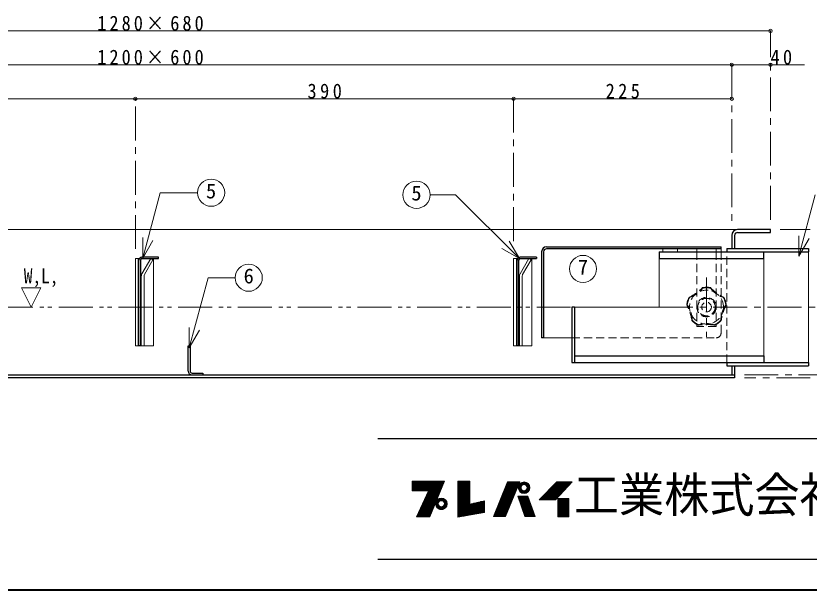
# Model space of a CAD drawing. Units: millimetres at full size, sheet at 1:7. Extents: x -1487 to 1348, y -983 to 984.
# Drawn here: x -443 to 375, y -983 to -391 of the extents above; entities that cross this region are included whole.
import ezdxf
from ezdxf.enums import TextEntityAlignment as Align

# ---------------------------------------------------------------- set-up
doc = ezdxf.new("R2010")
doc.units = ezdxf.units.MM
doc.header["$LTSCALE"] = 7
doc.header["$PDMODE"] = 32
doc.header["$PDSIZE"] = 3.5
for name, pattern in [('CHAIN1', [8, 5, -1, 1, -1]), ('DASHED1', [1.8, 1.2, -0.6]), ('DOUBLE_CHAIN1', [8.8, 5, -1, 0.6, -0.6, 0.6, -1])]:
    doc.linetypes.add(name, pattern=pattern)
doc.layers.add('0-A', color=4, linetype='Continuous', lineweight=9)
doc.styles.add('ＭＳ ゴシック', font='')
doc.styles.get('ＭＳ ゴシック').set_extended_font_data('MS Gothic')

msp = doc.modelspace()

# ---------------------------------------------------------------- linework, layer by layer
at = {"layer": '0-A'}
for p, q in [((335.143, -406.487), (-944.857, -406.487)), ((295.143, -441.487), (-904.857, -441.487)), ((370.143, -441.487), (295.143, -441.487)), ((-319.857, -476.487), (-709.857, -476.487)), ((70.143, -476.487), (-319.857, -476.487)), ((70.143, -476.487), (295.143, -476.487)), ((301.143, -611.487), (-910.857, -611.487)), ((224.143, -634.337), (224.143, -631.337)), ((239.143, -634.337), (239.143, -631.337)), ((-316.857, -641.487), (-315.705, -641.487)), ((-301.107, -641.487), (-301.107, -731.487)), ((73.143, -641.487), (74.295, -641.487)), ((88.893, -641.487), (88.893, -731.487)), ((220.143, -641.337), (220.143, -691.487)), ((-437.376, -671.531), (-427.376, -691.531)), ((-417.376, -671.531), (-437.376, -671.531)), ((-427.376, -691.531), (-417.376, -671.531)), ((133.143, -691.487), (220.143, -691.487)), ((-316.857, -731.487), (-316.107, -731.487)), ((-313.857, -731.487), (-314.607, -731.487)), ((-310.857, -731.487), (-301.107, -731.487)), ((73.143, -731.487), (73.893, -731.487)), ((76.143, -731.487), (75.393, -731.487)), ((79.143, -731.487), (88.893, -731.487))]:
    msp.add_line(p, q, dxfattribs=at)
at = {"layer": '0-A', "linetype": 'CHAIN1'}
for p, q in [((335.143, -601.487), (335.143, -406.487)), ((295.143, -441.487), (295.143, -606.487)), ((-319.857, -631.487), (-319.857, -476.487)), ((70.143, -476.487), (70.143, -631.487)), ((600.143, -611.487), (345.143, -611.487)), ((269.143, -660.987), (269.143, -721.987)), ((220.143, -691.487), (530.143, -691.487)), ((308.143, -761.487), (565.143, -761.487)), ((600.143, -764.487), (308.143, -764.487))]:
    msp.add_line(p, q, dxfattribs=at)
at = {"layer": '0-A', "color": 7, "lineweight": 18}
for p, q in [((10.406, -575.608), (-15.932, -575.608)), ((76.272, -641.475), (10.406, -575.608)), ((364.379, -638.919), (381.314, -575.715)), ((-312.182, -640.826), (-312.182, -619.826)), ((364.379, -638.919), (364.379, -617.919)), ((364.379, -638.919), (374.879, -620.732)), ((-312.182, -640.826), (-301.682, -622.639)), ((76.272, -641.475), (65.772, -623.288)), ((76.272, -641.475), (58.086, -630.975)), ((259.143, -634.337), (259.143, -631.337)), ((279.143, -634.337), (279.143, -631.337)), ((284.143, -634.337), (284.143, -631.337)), ((374.143, -748.637), (374.143, -634.337)), ((-319.857, -641.487), (-316.857, -641.487)), ((-319.857, -731.487), (-319.857, -641.487)), ((-316.857, -641.487), (-316.857, -731.487)), ((-313.054, -657.095), (-304.042, -641.487)), ((70.143, -641.487), (73.143, -641.487)), ((70.143, -731.487), (70.143, -641.487)), ((73.143, -641.487), (73.143, -731.487)), ((76.946, -657.095), (85.958, -641.487)), ((328.143, -641.337), (328.143, -741.637)), ((-313.857, -731.487), (-313.857, -660.095)), ((-310.857, -659.291), (-310.857, -731.487)), ((-264.201, -733.49), (-244.821, -661.163)), ((-244.821, -661.163), (-216.962, -661.163)), ((76.143, -731.487), (76.143, -660.095)), ((79.143, -659.291), (79.143, -731.487)), ((-264.201, -733.49), (-264.201, -712.49)), ((-264.201, -733.49), (-253.701, -715.303)), ((130.143, -723.337), (101.143, -723.337)), ((-316.857, -731.487), (-319.857, -731.487)), ((-313.857, -731.487), (-310.857, -731.487)), ((73.143, -731.487), (70.143, -731.487)), ((76.143, -731.487), (79.143, -731.487)), ((-34.557, -871.626), (-1.371, -871.626)), ((-34.557, -871.92), (-1.492, -871.92)), ((-34.557, -872.361), (-1.675, -872.361)), ((-34.557, -872.802), (-1.857, -872.802)), ((-34.557, -873.243), (-2.04, -873.243)), ((-34.557, -873.831), (-2.283, -873.831)), ((-2.465, -874.272), (-34.557, -874.272)), ((-34.557, -874.713), (-2.648, -874.713)), ((-34.557, -875.154), (-2.83, -875.154)), ((-16.329, -907.788), (-1.188, -871.185)), ((12.777, -871.038), (12.777, -908.229)), ((24.978, -871.038), (12.777, -871.038)), ((12.777, -871.626), (24.978, -871.626)), ((12.777, -871.92), (24.978, -871.92)), ((12.777, -872.361), (24.978, -872.361)), ((12.777, -872.802), (24.978, -872.802)), ((12.777, -873.243), (24.978, -873.243)), ((12.777, -873.831), (24.978, -873.831)), ((12.777, -874.272), (24.978, -874.272)), ((12.777, -874.713), (24.978, -874.713)), ((12.777, -875.154), (24.978, -875.154)), ((64.08, -871.773), (49.38, -907.494)), ((61.875, -907.494), (76.722, -871.773)), ((62.688, -875.154), (75.316, -875.154)), ((62.87, -874.713), (75.5, -874.713)), ((63.051, -874.272), (75.683, -874.272)), ((63.233, -873.831), (75.866, -873.831)), ((63.475, -873.243), (76.111, -873.243)), ((63.656, -872.802), (76.281, -872.802)), ((63.838, -872.361), (76.477, -872.361)), ((64.08, -871.773), (76.722, -871.773)), ((75.731, -875.007), (79.528, -875.007)), ((76.193, -874.272), (85.776, -874.272)), ((76.688, -873.684), (85.281, -873.684)), ((77.539, -872.949), (84.43, -872.949)), ((78.572, -872.361), (83.397, -872.361)), ((86.238, -875.007), (82.441, -875.007)), ((111.561, -875.154), (127.384, -875.154)), ((112.002, -874.713), (127.794, -874.713)), ((112.443, -874.272), (128.203, -874.272)), ((112.884, -873.831), (128.613, -873.831)), ((113.325, -890.295), (130.524, -871.773)), ((113.472, -873.243), (129.159, -873.243)), ((113.913, -872.802), (129.568, -872.802)), ((114.354, -872.361), (129.978, -872.361)), ((-34.557, -875.595), (-3.013, -875.595)), ((-34.557, -876.036), (-3.195, -876.036)), ((-34.557, -876.33), (-3.317, -876.33)), ((-34.557, -876.918), (-3.56, -876.918)), ((-34.557, -877.359), (-3.742, -877.359)), ((-34.557, -877.8), (-3.925, -877.8)), ((-34.557, -878.241), (-4.107, -878.241)), ((-34.557, -878.682), (-4.29, -878.682)), ((-34.557, -879.123), (-4.472, -879.123)), ((-34.557, -879.564), (-4.654, -879.564)), ((-34.557, -880.005), (-4.837, -880.005)), ((-34.557, -880.446), (-5.019, -880.446)), ((-17.505, -881.034), (-34.557, -881.034)), ((-29.853, -907.788), (-17.505, -881.034)), ((-6.114, -883.092), (-18.455, -883.092)), ((-5.871, -882.504), (-18.184, -882.504)), ((-5.688, -882.063), (-17.98, -882.063)), ((-5.445, -881.475), (-17.709, -881.475)), ((-5.262, -881.034), (-17.505, -881.034)), ((12.777, -875.595), (24.978, -875.595)), ((12.777, -876.036), (24.978, -876.036)), ((12.777, -876.33), (24.978, -876.33)), ((12.777, -876.918), (24.978, -876.918)), ((12.777, -877.359), (24.978, -877.359)), ((12.777, -877.8), (24.978, -877.8)), ((12.777, -878.241), (24.978, -878.241)), ((12.777, -878.682), (24.978, -878.682)), ((12.777, -879.123), (24.978, -879.123)), ((12.777, -879.564), (24.978, -879.564)), ((12.777, -880.005), (24.978, -880.005)), ((12.777, -880.446), (24.978, -880.446)), ((12.777, -881.034), (24.978, -881.034)), ((12.777, -881.475), (24.978, -881.475)), ((12.777, -882.063), (24.978, -882.063)), ((12.777, -882.504), (24.978, -882.504)), ((12.777, -883.092), (24.978, -883.092)), ((59.422, -883.092), (72.017, -883.092)), ((59.664, -882.504), (72.261, -882.504)), ((59.845, -882.063), (72.445, -882.063)), ((60.087, -881.475), (72.689, -881.475)), ((60.268, -881.034), (72.872, -881.034)), ((60.51, -880.446), (73.117, -880.446)), ((60.692, -880.005), (73.3, -880.005)), ((60.873, -879.564), (73.483, -879.564)), ((61.055, -879.123), (73.667, -879.123)), ((61.236, -878.682), (73.85, -878.682)), ((61.434, -878.241), (74.033, -878.241)), ((61.599, -877.8), (74.217, -877.8)), ((61.781, -877.359), (74.4, -877.359)), ((61.962, -876.918), (74.583, -876.918)), ((62.204, -876.33), (74.828, -876.33)), ((62.325, -876.036), (74.95, -876.036)), ((62.507, -875.595), (75.133, -875.595)), ((75.035, -877.8), (77.835, -877.8)), ((75.064, -877.212), (77.89, -877.212)), ((75.08, -878.535), (77.922, -878.535)), ((75.184, -876.477), (78.126, -876.477)), ((75.219, -879.27), (78.199, -879.27)), ((75.458, -875.595), (78.735, -875.595)), ((75.458, -880.005), (78.735, -880.005)), ((75.812, -880.74), (79.854, -880.74)), ((76.305, -881.475), (85.664, -881.475)), ((76.834, -882.063), (85.135, -882.063)), ((77.996, -882.945), (83.973, -882.945)), ((86.158, -880.74), (82.116, -880.74)), ((86.511, -875.595), (83.234, -875.595)), ((86.511, -880.005), (83.234, -880.005)), ((86.75, -879.27), (83.771, -879.27)), ((86.786, -876.477), (83.843, -876.477)), ((86.889, -878.535), (84.048, -878.535)), ((86.905, -877.212), (84.079, -877.212)), ((84.135, -877.8), (86.935, -877.8)), ((103.623, -883.092), (120.013, -883.092)), ((104.211, -882.504), (120.559, -882.504)), ((104.652, -882.063), (120.969, -882.063)), ((105.24, -881.475), (121.515, -881.475)), ((105.681, -881.034), (121.924, -881.034)), ((106.269, -880.446), (122.47, -880.446)), ((106.71, -880.005), (122.88, -880.005)), ((107.151, -879.564), (123.289, -879.564)), ((107.592, -879.123), (123.699, -879.123)), ((108.033, -878.682), (124.108, -878.682)), ((108.474, -878.241), (124.518, -878.241)), ((108.915, -877.8), (124.927, -877.8)), ((109.356, -877.359), (125.379, -877.359)), ((109.797, -876.918), (125.746, -876.918)), ((110.385, -876.33), (126.292, -876.33)), ((110.679, -876.036), (126.565, -876.036)), ((111.12, -875.595), (126.975, -875.595)), ((-9.58, -891.471), (-22.322, -891.471)), ((-9.337, -890.883), (-22.051, -890.883)), ((-9.033, -890.148), (-21.712, -890.148)), ((-21.44, -889.56), (-8.789, -889.56)), ((-8.485, -888.825), (-21.101, -888.825)), ((-8.181, -888.09), (-20.762, -888.09)), ((-7.938, -887.502), (-20.491, -887.502)), ((-20.151, -886.767), (-7.634, -886.767)), ((-7.391, -886.179), (-19.88, -886.179)), ((-7.148, -885.591), (-19.563, -885.591)), ((-19.269, -884.856), (-6.843, -884.856)), ((-6.6, -884.268), (-18.998, -884.268)), ((-6.296, -883.533), (-18.659, -883.533)), ((-9.448, -891.471), (-5.406, -891.471)), ((-9.067, -890.883), (0.516, -890.883)), ((-8.426, -890.148), (-0.125, -890.148)), ((-7.721, -889.56), (-0.83, -889.56)), ((-6.325, -888.825), (-2.226, -888.825)), ((0.898, -891.471), (-3.145, -891.471)), ((12.777, -883.533), (24.978, -883.533)), ((12.777, -884.268), (24.978, -884.268)), ((12.777, -884.856), (24.978, -884.856)), ((12.777, -885.591), (24.978, -885.591)), ((12.777, -886.179), (24.978, -886.179)), ((12.777, -886.767), (24.978, -886.767)), ((12.777, -887.502), (24.978, -887.502)), ((12.777, -888.09), (24.978, -888.09)), ((12.777, -888.825), (24.978, -888.825)), ((12.777, -889.56), (24.978, -889.56)), ((12.777, -890.148), (24.978, -890.148)), ((12.777, -890.883), (24.978, -890.883)), ((12.777, -891.471), (24.978, -891.471)), ((55.973, -891.471), (68.534, -891.471)), ((56.215, -890.883), (68.779, -890.883)), ((56.518, -890.148), (69.084, -890.148)), ((56.76, -889.56), (69.329, -889.56)), ((57.062, -888.825), (69.634, -888.825)), ((57.365, -888.09), (69.94, -888.09)), ((57.612, -887.502), (70.184, -887.502)), ((57.906, -886.767), (70.49, -886.767)), ((58.151, -886.179), (70.734, -886.179)), ((58.393, -885.591), (70.978, -885.591)), ((58.696, -884.856), (71.284, -884.856)), ((58.938, -884.268), (71.528, -884.268)), ((59.24, -883.533), (71.834, -883.533)), ((74.568, -886.767), (84.861, -886.767)), ((74.823, -887.502), (85.132, -887.502)), ((75.027, -888.09), (85.349, -888.09)), ((75.283, -888.825), (85.62, -888.825)), ((75.538, -889.56), (85.891, -889.56)), ((75.743, -890.148), (86.108, -890.148)), ((75.998, -890.883), (86.379, -890.883)), ((76.202, -891.471), (86.596, -891.471)), ((79.392, -883.533), (82.577, -883.533)), ((92.451, -907.347), (84.807, -886.62)), ((96.42, -890.295), (113.325, -890.295)), ((97.155, -889.56), (114.007, -889.56)), ((97.89, -888.825), (114.69, -888.825)), ((98.625, -888.09), (115.372, -888.09)), ((99.213, -887.502), (115.918, -887.502)), ((99.948, -886.767), (116.601, -886.767)), ((100.536, -886.179), (117.147, -886.179)), ((101.124, -885.591), (117.693, -885.591)), ((101.859, -884.856), (118.375, -884.856)), ((102.447, -884.268), (118.921, -884.268)), ((103.182, -883.533), (119.604, -883.533)), ((115.971, -889.56), (127.143, -889.56)), ((115.971, -890.148), (127.143, -890.148)), ((115.971, -890.883), (127.143, -890.883)), ((115.971, -891.471), (127.143, -891.471)), ((-12.863, -899.409), (-25.986, -899.409)), ((-12.559, -898.674), (-25.647, -898.674)), ((-12.316, -898.086), (-25.376, -898.086)), ((-12.012, -897.351), (-25.036, -897.351)), ((-11.708, -896.616), (-24.697, -896.616)), ((-11.343, -895.734), (-24.267, -895.734)), ((-11.1, -895.146), (-24.019, -895.146)), ((-10.796, -894.411), (-23.679, -894.411)), ((-23.408, -893.823), (-10.553, -893.823)), ((-10.249, -893.088), (-23.069, -893.088)), ((-9.884, -892.206), (-22.662, -892.206)), ((-10.225, -894.411), (-7.425, -894.411)), ((-10.196, -893.823), (-7.37, -893.823)), ((-10.18, -895.146), (-7.338, -895.146)), ((-10.076, -893.088), (-7.134, -893.088)), ((-10.076, -895.734), (-7.134, -895.734)), ((-9.802, -892.206), (-6.525, -892.206)), ((-9.802, -896.616), (-6.525, -896.616)), ((-9.448, -897.351), (-5.406, -897.351)), ((-8.955, -898.086), (0.404, -898.086)), ((-8.426, -898.674), (-0.125, -898.674)), ((-7.504, -899.409), (-1.047, -899.409)), ((0.898, -897.351), (-3.145, -897.351)), ((1.251, -892.206), (-2.026, -892.206)), ((1.251, -896.616), (-2.026, -896.616)), ((1.526, -893.088), (-1.417, -893.088)), ((1.526, -895.734), (-1.417, -895.734)), ((1.629, -895.146), (-1.212, -895.146)), ((1.645, -893.823), (-1.181, -893.823)), ((-1.125, -894.411), (1.675, -894.411)), ((12.777, -892.206), (24.978, -892.206)), ((12.777, -893.088), (24.978, -893.088)), ((12.777, -893.823), (24.978, -893.823)), ((12.777, -894.411), (24.978, -894.411)), ((12.777, -895.146), (40.119, -895.146)), ((12.777, -895.734), (40.119, -895.734)), ((12.777, -896.616), (40.119, -896.616)), ((12.777, -897.351), (40.119, -897.351)), ((12.777, -898.086), (40.119, -898.086)), ((12.777, -898.674), (40.119, -898.674)), ((12.777, -899.409), (40.119, -899.409)), ((40.119, -894.411), (26.294, -894.411)), ((40.119, -893.823), (28.927, -893.823)), ((40.119, -893.088), (32.219, -893.088)), ((40.119, -892.206), (36.169, -892.206)), ((52.707, -899.409), (65.235, -899.409)), ((53.009, -898.674), (65.541, -898.674)), ((53.251, -898.086), (65.785, -898.086)), ((53.554, -897.351), (66.09, -897.351)), ((53.856, -896.616), (66.396, -896.616)), ((54.219, -895.734), (66.763, -895.734)), ((54.461, -895.146), (67.007, -895.146)), ((54.764, -894.411), (67.314, -894.411)), ((55.006, -893.823), (67.557, -893.823)), ((55.308, -893.088), (67.862, -893.088)), ((55.671, -892.206), (68.229, -892.206)), ((76.458, -892.206), (86.867, -892.206)), ((76.764, -893.088), (87.192, -893.088)), ((77.02, -893.823), (87.463, -893.823)), ((77.224, -894.411), (87.68, -894.411)), ((77.48, -895.146), (87.951, -895.146)), ((77.684, -895.734), (88.168, -895.734)), ((77.99, -896.616), (88.493, -896.616)), ((78.246, -897.351), (88.764, -897.351)), ((78.486, -898.086), (89.035, -898.086)), ((78.706, -898.674), (89.252, -898.674)), ((78.961, -899.409), (89.523, -899.409)), ((115.971, -892.206), (127.143, -892.206)), ((115.971, -893.088), (127.143, -893.088)), ((115.971, -893.823), (127.143, -893.823)), ((115.971, -894.411), (127.143, -894.411)), ((115.971, -895.146), (127.143, -895.146)), ((115.971, -895.734), (127.143, -895.734)), ((115.971, -896.616), (127.143, -896.616)), ((115.971, -897.351), (127.143, -897.351)), ((115.971, -898.086), (127.143, -898.086)), ((115.971, -898.674), (127.143, -898.674)), ((115.971, -899.409), (127.143, -899.409)), ((-29.853, -907.788), (-16.329, -907.788)), ((-16.025, -907.053), (-29.514, -907.053)), ((-15.661, -906.171), (-29.107, -906.171)), ((-15.356, -905.436), (-28.768, -905.436)), ((-15.052, -904.701), (-28.429, -904.701)), ((-14.688, -903.819), (-28.022, -903.819)), ((-14.384, -903.084), (-27.682, -903.084)), ((-14.019, -902.202), (-27.275, -902.202)), ((-13.775, -901.614), (-27.004, -901.614)), ((-13.471, -900.879), (-26.665, -900.879)), ((-13.167, -900.144), (-26.325, -900.144)), ((-5.868, -900.144), (-2.683, -900.144)), ((12.777, -900.144), (40.119, -900.144)), ((12.777, -900.879), (40.119, -900.879)), ((12.777, -901.614), (40.119, -901.614)), ((12.777, -902.202), (40.119, -902.202)), ((12.777, -903.084), (40.119, -903.084)), ((12.777, -903.819), (36.902, -903.819)), ((12.777, -904.701), (32.077, -904.701)), ((12.777, -905.436), (28.056, -905.436)), ((12.777, -906.171), (24.035, -906.171)), ((12.777, -907.053), (19.21, -907.053)), ((61.875, -907.494), (49.38, -907.494)), ((49.561, -907.053), (62.058, -907.053)), ((49.924, -906.171), (62.424, -906.171)), ((50.227, -905.436), (62.73, -905.436)), ((50.529, -904.701), (63.035, -904.701)), ((50.892, -903.819), (63.402, -903.819)), ((51.194, -903.084), (63.708, -903.084)), ((51.557, -902.202), (64.074, -902.202)), ((51.799, -901.614), (64.319, -901.614)), ((52.102, -900.879), (64.624, -900.879)), ((52.404, -900.144), (64.93, -900.144)), ((79.216, -900.144), (89.794, -900.144)), ((79.472, -900.879), (90.065, -900.879)), ((79.727, -901.614), (90.336, -901.614)), ((79.932, -902.202), (90.553, -902.202)), ((80.238, -903.084), (90.878, -903.084)), ((80.544, -903.819), (91.15, -903.819)), ((80.8, -904.701), (91.475, -904.701)), ((81.055, -905.436), (91.746, -905.436)), ((81.311, -906.171), (92.017, -906.171)), ((81.617, -907.053), (92.342, -907.053)), ((81.72, -907.347), (92.451, -907.347)), ((115.971, -900.144), (127.143, -900.144)), ((115.971, -900.879), (127.143, -900.879)), ((115.971, -901.614), (127.143, -901.614)), ((115.971, -902.202), (127.143, -902.202)), ((115.971, -903.084), (127.143, -903.084)), ((115.971, -903.819), (127.143, -903.819)), ((115.971, -904.701), (127.143, -904.701)), ((115.971, -905.436), (127.143, -905.436)), ((115.971, -906.171), (127.143, -906.171)), ((115.971, -907.053), (127.143, -907.053))]:
    msp.add_line(p, q, dxfattribs=at)
at = {"layer": '0-A', "color": 5, "lineweight": 25}
for p, q in [((335.143, -611.487), (301.143, -611.487)), ((335.143, -614.487), (335.143, -611.487)), ((295.143, -617.487), (295.143, -630.987)), ((298.143, -617.487), (298.143, -630.987)), ((301.143, -614.487), (335.143, -614.487)), ((104.143, -629.337), (284.143, -629.337)), ((284.143, -631.337), (284.143, -629.337)), ((99.143, -634.337), (99.143, -723.337)), ((101.143, -634.337), (101.143, -723.337)), ((284.143, -631.337), (104.143, -631.337)), ((220.143, -634.337), (220.143, -641.337)), ((220.143, -634.337), (374.143, -634.337)), ((290.143, -630.987), (374.143, -630.987)), ((290.143, -630.987), (290.143, -634.337)), ((328.143, -641.337), (328.143, -634.337)), ((374.143, -630.987), (374.143, -634.337)), ((-316.107, -731.487), (-316.107, -642.987)), ((-314.607, -642.987), (-314.607, -731.487)), ((-313.167, -641.487), (-296.107, -641.487)), ((-296.107, -639.987), (-313.107, -639.987)), ((-296.107, -641.487), (-296.107, -639.987)), ((73.893, -731.487), (73.893, -642.987)), ((75.393, -642.987), (75.393, -731.487)), ((76.833, -641.487), (93.893, -641.487)), ((93.893, -639.987), (76.893, -639.987)), ((93.893, -639.987), (93.893, -641.487)), ((220.143, -641.337), (328.143, -641.337)), ((133.143, -691.487), (130.143, -691.487)), ((130.143, -691.487), (130.143, -748.637)), ((133.143, -691.487), (133.143, -748.637)), ((101.143, -723.337), (99.143, -723.337)), ((-314.607, -731.487), (-316.107, -731.487)), ((75.393, -731.487), (73.893, -731.487)), ((133.143, -741.637), (328.143, -741.637)), ((328.143, -741.637), (328.143, -748.637)), ((130.143, -748.637), (374.143, -748.637)), ((290.143, -748.637), (290.143, -751.987)), ((290.143, -751.987), (374.143, -751.987)), ((295.143, -751.987), (295.143, -761.487)), ((298.143, -751.987), (298.143, -764.487)), ((374.143, -748.637), (374.143, -751.987)), ((-261.357, -759.487), (-250.357, -759.487)), ((-250.357, -759.487), (-250.357, -761.487)), ((-907.857, -761.487), (298.143, -761.487)), ((298.143, -764.487), (-907.857, -764.487))]:
    msp.add_line(p, q, dxfattribs=at)
at = {"layer": '0-A', "linetype": 'DASHED1'}
for p, q in [((259.143, -634.337), (259.143, -711.487)), ((279.143, -634.337), (279.143, -711.487)), ((284.143, -718.212), (284.143, -634.337)), ((279.143, -711.487), (259.143, -711.487)), ((130.143, -723.337), (279.143, -723.337))]:
    msp.add_line(p, q, dxfattribs=at)
at = {"layer": '0-A', "color": 7, "linetype": 'DASHED1', "lineweight": 18}
msp.add_line((290.143, -748.637), (290.143, -634.337), dxfattribs=at)
at = {"layer": '0-A', "linetype": 'DOUBLE_CHAIN1'}
msp.add_line((-891.607, -691.487), (130.143, -691.487), dxfattribs=at)
at = {"layer": '0-A', "color": 6, "lineweight": 25}
for p, q in [((-69.857, -826.987), (1316.143, -826.987)), ((1316.143, -951.987), (-69.857, -951.987))]:
    msp.add_line(p, q, dxfattribs=at)
at = {"layer": '0-A', "color": 1, "lineweight": 40}
msp.add_line((1347.643, -983.487), (-1487.357, -983.487), dxfattribs=at)
at = {"layer": '0-A', "color": 7, "lineweight": 18}
for points in [[(-312.182, -640.826), (-294.131, -573.457), (-255.74, -573.457)], [(-304.042, -641.487), (-301.792, -642.786), (-310.455, -657.791)], [(85.958, -641.487), (88.208, -642.786), (79.545, -657.791)], [(-34.557, -881.034), (-34.557, -871.185), (-1.188, -871.185)], [(12.777, -908.229), (40.119, -903.231), (40.119, -891.324), (24.978, -894.705), (24.978, -871.038)], [(96.42, -890.295), (114.942, -871.773), (130.524, -871.773)], [(81.72, -907.347), (74.517, -886.62), (84.807, -886.62)]]:
    msp.add_lwpolyline(points, dxfattribs=at)
at = {"layer": '0-A', "color": 5, "lineweight": 25}
msp.add_lwpolyline([(-265.357, -757.487), (-265.357, -731.487), (-263.357, -731.487), (-263.357, -757.487)], dxfattribs=at)
at = {"layer": '0-A', "color": 7, "lineweight": 18}
msp.add_lwpolyline([(115.971, -888.825), (115.971, -907.788), (127.143, -907.788), (127.143, -888.825)], close=True, dxfattribs=at)
for centre, radius in [((-241.74, -573.457), 14), ((-29.932, -575.608), 14), ((141.777, -652.097), 14), ((-202.962, -661.163), 14), ((80.985, -877.8), 5.95), ((80.985, -877.8), 3.15), ((-4.275, -894.411), 5.95), ((-4.275, -894.411), 3.15)]:
    msp.add_circle(centre, radius, dxfattribs=at)
at = {"layer": '0-A', "linetype": 'DASHED1'}
for radius in [17.5, 10, 9, 5]:
    msp.add_circle((269.143, -691.487), radius, dxfattribs=at)
at = {"layer": '0-A', "color": 5, "lineweight": 25}
for centre, radius, start, end in [((301.143, -617.487), 6, 90, 180), ((301.143, -617.487), 3, 90, 180), ((104.143, -634.337), 5, 90, 180), ((104.143, -634.337), 3, 90, 180), ((-313.107, -642.987), 3, 92.27697, 180), ((-313.107, -642.987), 1.5, 92.27697, 180), ((76.893, -642.987), 3, 90, 180), ((76.893, -642.987), 1.5, 92.27697, 180), ((-261.357, -757.487), 4, 180, 270), ((-261.357, -757.487), 2, 180, 270)]:
    msp.add_arc(centre, radius, start, end, dxfattribs=at)
at = {"layer": '0-A', "color": 7, "lineweight": 18}
for centre, radius, start, end in [((-313.107, -642.987), 3, 90, 92.27697), ((-307.857, -660.095), 6, 150, 180), ((-307.857, -659.291), 3, 150, 180), ((82.143, -660.095), 6, 150, 180), ((82.143, -659.291), 3, 150, 180)]:
    msp.add_arc(centre, radius, start, end, dxfattribs=at)
at = {"layer": '0-A', "linetype": 'DASHED1'}
for centre, radius, start, end in [((226.263, -632.468), 54.951, 297.11306, 314.88694), ((242.061, -654.212), 29.075, 289.44958, 322.55042), ((269.143, -691.487), 20.5, 78.46304, 101.53696), ((269.143, -691.487), 20, 78.46304, 101.53696), ((296.225, -654.212), 29.075, 217.44958, 250.55042), ((312.022, -632.468), 54.951, 225.11306, 242.88694), ((269.143, -691.487), 20.5, 150.46304, 173.53696), ((269.143, -691.487), 20, 150.46304, 173.53696), ((269.143, -691.487), 20, 6.46304, 29.53696), ((269.143, -691.487), 20.5, 6.46304, 29.53696), ((199.762, -714.03), 54.951, 9.11306, 26.88694), ((225.323, -705.725), 29.075, 1.44958, 34.55042), ((312.962, -705.725), 29.075, 145.44958, 178.55042), ((338.524, -714.03), 54.951, 153.11306, 170.88694), ((269.143, -691.487), 20.5, 222.46304, 245.53696), ((269.143, -691.487), 20, 222.46304, 245.53696), ((269.143, -764.438), 54.951, 81.11306, 98.88694), ((269.143, -737.561), 29.075, 73.44958, 106.55042), ((269.143, -691.487), 20, 294.46304, 317.53696), ((269.143, -691.487), 20.5, 294.46304, 317.53696), ((279.143, -718.212), 5, 270, 0)]:
    msp.add_arc(centre, radius, start, end, dxfattribs=at)
at = {"layer": '0-A'}
for p in [(335.143, -406.487), (295.143, -441.487), (335.143, -441.487), (-319.857, -476.487), (70.143, -476.487), (295.143, -476.487)]:
    msp.add_point(p, dxfattribs=at)

# ---------------------------------------------------------------- texts
at = {"layer": '0-A', "color": 7, "style": 'ＭＳ ゴシック'}
for s, p in [('5', (-246.99, -583.957)), ('5', (-35.182, -586.108)), ('7', (136.527, -662.597)), ('6', (-208.212, -671.663))]:
    msp.add_text(s, height=15.4, dxfattribs=at).set_placement(p, align=Align.BOTTOM_LEFT)
for s, height, width, p in [('W,L,', 15.4, 0.85, (-434.876, -671.531)), ('工業株式会社', 35.92, 0.95, (132.393, -913.987))]:
    msp.add_text(s, height=height, dxfattribs=dict(at, width=width)).set_placement(p, align=Align.BOTTOM_LEFT)
at = {"layer": '0-A', "color": 7, "char_height": 15.4, "attachment_point": 7, "style": 'ＭＳ ゴシック'}
for s, insert in [('\\T1.33;\\W0.9;1280×680', (-359.107, -406.487)), ('\\T1.33;\\W0.9;1200×600', (-359.107, -441.487)), ('\\T1.36;\\W0.9;40', (335.143, -441.487)), ('\\T1.38;\\W0.9;390', (-142.357, -476.487)), ('\\T1.37;\\W0.9;225', (165.143, -476.487))]:
    msp.add_mtext(s, dxfattribs=dict(at, insert=insert))

doc.saveas('drawing.dxf')
